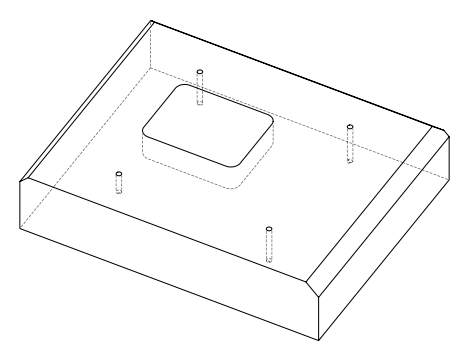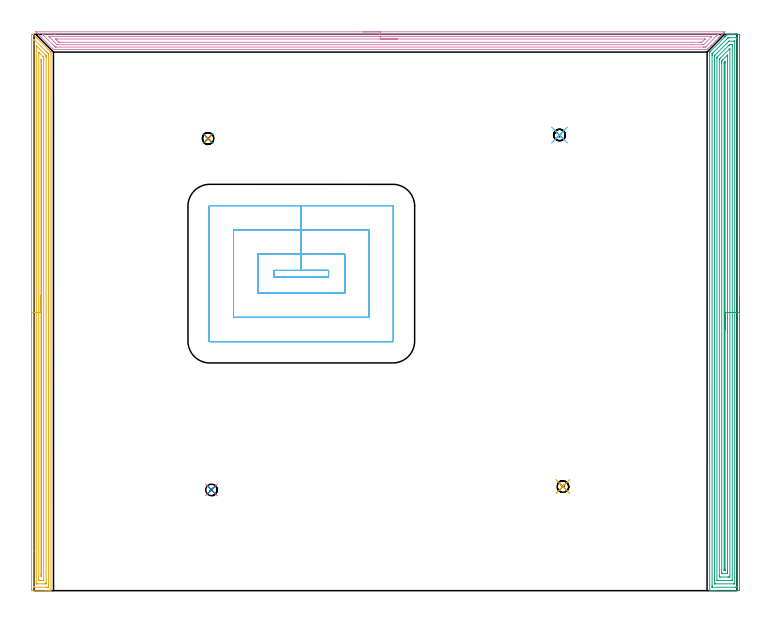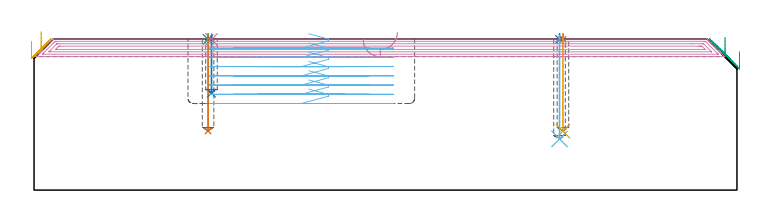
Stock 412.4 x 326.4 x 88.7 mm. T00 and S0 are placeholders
(PLAN: 12 operations, 3 tool changes, 58.6 min)
(1 SPOT_DRILL | STEP1POCKET | NXT0321_9005460120000 | 0.03 min | 1 mm3)
(2 SPOT_DRILL_1 | STEP1POCKET_1 | NXT0321_9005460120000 | 0.03 min | 0 mm3)
(3 SPOT_DRILL_2 | STEP1POCKET_2 | NXT0321_9005460120000 | 0.03 min | 0 mm3)
(4 SPOT_DRILL_3 | STEP1POCKET_3 | NXT0321_9005460120000 | 0.03 min | 0 mm3)
(5 DRILL_BLIND_HOLE_INTO_CENTER | STEP1POCKET | UGT0301_189 | 0.23 min | 1896 mm3)
(6 DRILL_BLIND_HOLE_INTO_CENTER_1 | STEP1POCKET_1 | UGT0301_189 | 0.24 min | 2061 mm3)
(7 DRILL_BLIND_HOLE_INTO_CENTER_2 | STEP1POCKET_2 | UGT0301_189 | 0.23 min | 1893 mm3)
(8 DRILL_BLIND_HOLE_INTO_CENTER_3 | STEP1POCKET_3 | UGT0301_189 | 0.14 min | 1093 mm3)
(9 AREA_MILL | FG_CHAMFER_SURFACE | UGT0205_001 | 18.32 min | 49975 mm3)
(10 AREA_MILL_1 | FG_CHAMFER_SURFACE_1 | UGT0205_001 | 12.86 min | 21550 mm3)
(11 AREA_MILL_2 | FG_CHAMFER_SURFACE_2 | UGT0205_001 | 13.02 min | 20780 mm3)
(12 MILL_RECTANGULAR_POCKET | POCKET_RECTANGULAR_STRAIGHT | NXT0201_007 | Follow Part, ap 6.25, ae 75% | 13.47 min | 521893 mm3)
(TOOL NXT0321_9005460120000 | NC Spot Drill, 142deg, 12mm, Carbide, Uncoated | D12 PA142 FL30 Z2)
(TOOL UGT0301_189 | Twist Drill 6.8 mm | D6.8 PA118 FL66 Z2)
(TOOL UGT0205_001 | Chamfer Mill 20 x 3 x 45 deg. | D20 FL50 Z2)
(TOOL NXT0201_007 | ENDMILL 25mm [R216.25-25050GCK54P 1620] | D25 R3 FL54 Z5)
(OP 1 SPOT_DRILL)
G17 G21 G94 G90
T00 M6
G54
G17 G0 G90 X310.3 Y61.1 S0 M3
G43 Z98.7 H0
G94 G81 G98 Z88.407 F250. R91.7
G80
M5
M2
(OP 2 SPOT_DRILL_1)
G17 G21 G94 G90
T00 M6
G54
G17 G0 G90 X308.3 Y267.3 S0 M3
G43 Z98.7 H0
G94 G81 G98 Z88.407 F250. R91.7
G80
M5
M2
(OP 3 SPOT_DRILL_2)
G17 G21 G94 G90
T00 M6
G54
G17 G0 G90 X102.1 Y265.3 S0 M3
G43 Z98.7 H0
G94 G81 G98 Z88.407 F250. R91.7
G80
M5
M2
(OP 4 SPOT_DRILL_3)
G17 G21 G94 G90
T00 M6
G54
G17 G0 G90 X104.1 Y59.1 S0 M3
G43 Z98.7 H0
G94 G81 G98 Z88.407 F250. R91.7
G80
M5
M2
(OP 5 DRILL_BLIND_HOLE_INTO_CENTER)
G17 G21 G94 G90
T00 M6
G54
G17 G0 G90 X310.3 Y61.1 S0 M3
G43 Z98.7 H0
G94 G81 G98 Z34.6 F250. R90.7
G80
M5
M2
(OP 6 DRILL_BLIND_HOLE_INTO_CENTER_1)
G17 G21 G94 G90
T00 M6
G54
G17 G0 G90 X308.3 Y267.3 S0 M3
G43 Z98.7 H0
G94 G81 G98 Z30. F250. R90.7
G80
M5
M2
(OP 7 DRILL_BLIND_HOLE_INTO_CENTER_2)
G17 G21 G94 G90
T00 M6
G54
G17 G0 G90 X102.1 Y265.3 S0 M3
G43 Z98.7 H0
G94 G81 G98 Z34.7 F250. R90.7
G80
M5
M2
(OP 8 DRILL_BLIND_HOLE_INTO_CENTER_3)
G17 G21 G94 G90
T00 M6
G54
G17 G0 G90 X104.1 Y59.1 S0 M3
G43 Z98.7 H0
G94 G81 G98 Z56.9 F250. R90.7
G80
M5
M2
(OP 9 AREA_MILL)
G17 G21 G94 G90
T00 M6
G54
G17 G0 G90 X413.9 Y173.2 S1061 M3
G43 Z98.7 H0
Z81.2
G94 G1 Y173.162 Z80.329 F250.
Y173.048 Z79.464
Y172.859 Z78.612
Y172.597 Z77.78
Y172.263 Z76.974
Y171.86 Z76.2
Y171.392 Z75.464
Y170.86 Z74.772
Y170.271 Z74.129
Y169.628 Z73.54
Y168.936 Z73.009
Y168.2 Z72.54
Y167.426 Z72.137
Y166.62 Z71.803
Y165.788 Z71.541
Y164.936 Z71.352
Y164.072 Z71.238
Y163.2 Z71.2
Y1.097
X413.899 Y0.617 Z71.201
X413.895 Y0.209 Z71.203
X413.892 Y0.01 Z71.205
X413.493 Y0. Z71.604
X400.048 Z85.047
X399.441 Z85.653
X398.899 Z86.198
X398.563 Z86.533
X398.021 Z87.075
X397.685 Z87.41
X396.711 Z88.389
X396.555 Y0.001 Z88.538
X396.5 Y0.003 Z88.591
X396.402 Y0.01 Z88.688
X396.4 Y0.171 Z88.7
Y315.956
X396.406 Y315.995 Z88.691
X396.429 Y316.03 Z88.668
X396.803 Y316.403 Z88.297
X397.038 Y316.638 Z88.062
X405.017 Y324.618 Z80.081
X405.15 Y324.752 Z79.946
X405.288 Y324.889 Z79.81
X405.448 Y325.05 Z79.649
X405.589 Y325.191 Z79.506
X405.735 Y325.336 Z79.363
X405.88 Y325.481 Z79.217
X406.028 Y325.631 Z79.067
X406.507 Y326.107 Z78.593
X406.781 Y326.378 Z78.318
X406.809 Y326.398 Z78.289
X406.906 Y326.399 Z78.192
X406.939 Y326.4 Z78.16
X408.56 Z76.537
X409.102 Z75.994
X409.438 Z75.659
X409.98 Z75.114
X410.587 Z74.508
X413.222 Z71.875
X413.493 Y326.396 Z71.603
X413.892 Y326.39 Z71.205
X413.895 Y326.191 Z71.203
X413.899 Y325.782 Z71.201
X413.9 Y325.369 Z71.2
Y163.2
X412.486 Z72.614
X412.485 Y2.537 Z72.615
X412.484 Y2.404 Z72.616
X412.479 Y2.033 Z72.621
X412.125 Y2.009 Z72.975
X411.737 Y2.004 Z73.363
X411.256 Y2. Z73.844
X398.082 Z87.018
X397.891 Y2.003 Z87.209
X397.859 Y2.005 Z87.241
X397.83 Y2.009 Z87.27
X397.821 Y2.047 Z87.279
X397.816 Y2.27 Z87.284
X397.815 Y2.404 Z87.285
X397.814 Y3.166 Z87.286
X397.815 Y314.169 Z87.285
X397.819 Y314.926 Z87.281
X397.821 Y314.959 Z87.279
X397.839 Y314.98 Z87.261
X397.914 Y315.063 Z87.186
X398.241 Y315.391 Z86.859
X398.563 Y315.714 Z86.537
X406.846 Y323.996 Z78.254
X407.099 Y324.246 Z78.001
X407.183 Y324.326 Z77.917
X407.249 Y324.387 Z77.851
X407.346 Y324.39 Z77.754
X407.828 Y324.398 Z77.272
X411.737 Y324.4 Z73.363
X412.218 Z72.882
X412.409 Y324.397 Z72.691
X412.441 Y324.395 Z72.659
X412.47 Y324.391 Z72.63
X412.479 Y324.353 Z72.621
X412.484 Y324.13 Z72.616
X412.485 Y323.996 Z72.615
X412.486 Y323.234 Z72.614
Y163.2
X411.072 Z74.028
X411.071 Y4.191 Z74.029
X411.069 Y4.083 Z74.031
X411.067 Y4.03 Z74.033
X411.065 Y4.011 Z74.035
X411.041 Y4.006 Z74.059
X410.859 Y4.003 Z74.241
X410.168 Y4. Z74.932
X399.628 Z85.472
X399.441 Y4.003 Z85.659
X399.255 Y4.008 Z85.845
X399.235 Y4.01 Z85.865
X399.233 Y4.024 Z85.867
X399.23 Y4.061 Z85.87
X399.229 Y4.119 Z85.871
X399.228 Y4.191 Z85.872
X399.229 Y313.492 Z85.871
X399.232 Y313.709 Z85.868
X399.236 Y313.852 Z85.864
X399.244 Y313.933 Z85.856
X399.455 Y314.156 Z85.645
X407.426 Y322.127 Z77.674
X407.51 Y322.209 Z77.59
X407.657 Y322.346 Z77.443
X407.726 Y322.39 Z77.374
X407.849 Y322.394 Z77.251
X408.037 Y322.399 Z77.063
X410.671 Y322.4 Z74.429
X410.859 Y322.397 Z74.241
X411.045 Y322.392 Z74.055
X411.065 Y322.39 Z74.035
X411.067 Y322.376 Z74.033
X411.07 Y322.339 Z74.03
X411.071 Y322.281 Z74.029
Y322.209
X411.072 Y163.2 Z74.028
X409.657 Z75.443
Y6.306
X409.655 Y6.118 Z75.445
X409.653 Y6.05 Z75.447
X409.651 Y6.017 Z75.449
X409.636 Y6.01 Z75.464
X409.08 Y6. Z76.02
X401.175 Z83.925
X400.77 Y6.004 Z84.33
X400.67 Y6.008 Z84.43
X400.65 Y6.01 Z84.45
X400.648 Y6.024 Z84.452
X400.645 Y6.06 Z84.455
X400.643 Y6.138 Z84.457
Y312.383
X400.645 Y312.665 Z84.455
X400.647 Y312.806 Z84.453
X400.65 Y312.873 Z84.45
X400.675 Y312.915 Z84.425
X401.026 Y313.276 Z84.074
X401.112 Y313.363 Z83.988
X407.755 Y320.006 Z77.345
X407.913 Y320.162 Z77.187
X408.039 Y320.284 Z77.061
X408.124 Y320.363 Z76.976
X408.172 Y320.39 Z76.928
X408.224 Y320.397 Z76.876
X408.247 Y320.399 Z76.853
X409.124 Y320.4 Z75.976
X409.53 Y320.396 Z75.57
X409.63 Y320.392 Z75.47
X409.65 Y320.39 Z75.45
X409.652 Y320.376 Z75.448
X409.655 Y320.34 Z75.445
X409.657 Y320.262 Z75.443
Y163.2
X408.243 Z76.857
Y8.638
X408.224 Y8.01 Z76.876
X407.988 Y8.003 Z77.112
X407.346 Y8. Z77.754
X407.113 Z77.987
X402.721 Y8.001 Z82.379
X402.076 Y8.01 Z83.024
X402.057 Y8.657 Z83.043
Y8.677
Y311.49
X402.058 Y311.508 Z83.042
X402.076 Y311.866 Z83.024
X402.329 Y312.126 Z82.771
X402.581 Y312.383 Z82.519
X407.941 Y317.743 Z77.159
X408.086 Y317.883 Z77.014
X408.224 Y318.014 Z76.876
X408.242 Y317.743 Z76.858
Y317.724
X408.243 Y163.2 Z76.857
X406.829 Z78.271
Y10.97
X406.828 Y10.444 Z78.272
X406.825 Y10.08 Z78.275
X406.822 Y10.026 Z78.278
X406.817 Y10.01 Z78.283
X406.794 Y10.007 Z78.306
X406.685 Y10.003 Z78.415
X406.467 Y10.001 Z78.633
X403.687 Z81.413
X403.571 Y10.003 Z81.529
X403.494 Y10.008 Z81.606
X403.478 Y10.01 Z81.622
X403.476 Y10.028 Z81.624
X403.474 Y10.076 Z81.626
X403.472 Y10.444 Z81.628
X403.471 Y10.812 Z81.629
X403.472 Y310.07 Z81.628
X403.474 Y310.596 Z81.626
X403.478 Y310.779 Z81.622
X403.479 Y310.82 Z81.621
X403.501 Y310.846 Z81.599
X403.543 Y310.891 Z81.557
X403.833 Y311.185 Z81.267
X403.983 Y311.336 Z81.117
X406.818 Y314.169 Z78.282
X406.821 Y314.17 Z78.279
X406.827 Y313.939 Z78.273
X406.828 Y313.802 Z78.272
X406.829 Y163.2 Z78.271
X405.415 Z79.685
X405.414 Y12.408 Z79.686
X405.413 Y12.231 Z79.687
X405.411 Y12.096 Z79.689
X405.408 Y12.031 Z79.692
X405.403 Y12.01 Z79.697
X405.376 Y12.008 Z79.724
X405.263 Y12.004 Z79.837
X404.936 Y12.002 Z80.164
X404.905 Y12.006 Z80.195
X404.896 Y12.009 Z80.204
X404.892 Y12.046 Z80.208
X404.887 Y12.231 Z80.213
X404.886 Y12.408 Z80.214
Y309.348
X404.887 Y309.524 Z80.213
X404.89 Y309.703 Z80.21
X404.892 Y309.782 Z80.208
X405.199 Y310.1 Z79.901
X405.262 Y310.164 Z79.838
X405.333 Y310.233 Z79.767
X405.396 Y310.29 Z79.704
X405.408 Y310.298 Z79.692
X405.41 Y310.278 Z79.69
X405.412 Y310.223 Z79.688
X405.414 Y309.881 Z79.686
X405.415 Y309.703 Z79.685
Y163.2
Y162.328 Z79.723
Y161.464 Z79.837
Y160.612 Z80.026
Y159.78 Z80.288
Y158.974 Z80.622
Y158.2 Z81.025
Y157.464 Z81.494
Y156.772 Z82.025
Y156.129 Z82.614
Y155.54 Z83.257
Y155.008 Z83.95
Y154.54 Z84.685
Y154.137 Z85.459
Y153.803 Z86.265
Y153.541 Z87.097
Y153.352 Z87.949
Y153.238 Z88.814
Y153.2 Z89.685
G0 Z98.7
M5
M2
(OP 10 AREA_MILL_1)
G17 G21 G94 G90
T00 M6
G54
G17 G0 G90 X193.15 Y327.9 S1061 M3
G43 Z98.7 H0
Z88.3
G94 G1 X193.188 Z87.428 F250.
X193.302 Z86.563
X193.491 Z85.712
X193.753 Z84.88
X194.087 Z84.074
X194.49 Z83.3
X194.959 Z82.564
X195.49 Z81.872
X196.079 Z81.229
X196.722 Z80.639
X197.414 Z80.108
X198.15 Z79.64
X198.924 Z79.237
X199.73 Z78.903
X200.562 Z78.641
X201.414 Z78.452
X202.278 Z78.338
X203.15 Z78.3
X405.273 Y327.899 Z78.299
X405.283 Y327.894 Z78.303
X405.273 Y327.876 Z78.322
X405.175 Y327.774 Z78.425
X404.677 Y327.277 Z78.922
X404.484 Y327.082 Z79.114
X403.939 Y326.539 Z79.661
X403.607 Y326.205 Z79.991
X403.11 Y325.71 Z80.49
X402.89 Y325.489 Z80.709
X402.732 Y325.329 Z80.866
X402.577 Y325.175 Z81.022
X402.443 Y325.042 Z81.156
X402.293 Y324.891 Z81.304
X402.147 Y324.746 Z81.452
X401.996 Y324.595 Z81.603
X401.855 Y324.453 Z81.743
X401.717 Y324.316 Z81.882
X401.549 Y324.148 Z82.05
X399.762 Y322.361 Z83.837
X397.081 Y319.681 Z86.519
X395.204 Y317.804 Z88.396
X394.928 Y317.53 Z88.667
X394.894 Y317.505 Z88.691
X394.847 Y317.5 Z88.7
X11.453
X11.406 Y317.505 Z88.691
X11.372 Y317.53 Z88.667
X11.096 Y317.804 Z88.396
X4.884 Y324.015 Z82.182
X4.751 Y324.148 Z82.05
X4.583 Y324.316 Z81.882
X4.445 Y324.453 Z81.743
X4.304 Y324.595 Z81.603
X4.153 Y324.746 Z81.452
X4.007 Y324.891 Z81.304
X3.857 Y325.042 Z81.156
X3.723 Y325.176 Z81.022
X3.568 Y325.329 Z80.866
X3.41 Y325.489 Z80.709
X3.294 Y325.605 Z80.592
X3.13 Y325.767 Z80.427
X2.963 Y325.936 Z80.262
X1.008 Y327.892 Z78.307
X1.018 Y327.894 Z78.305
X1.176 Y327.9 Z78.3
X203.15
Y326.486 Z79.714
X400.929 Y326.485 Z79.715
X401.103 Y326.484 Z79.716
X401.27 Y326.48 Z79.72
X401.411 Y326.472 Z79.728
X401.347 Y326.404 Z79.796
X401.204 Y326.256 Z79.944
X401.103 Y326.152 Z80.048
X400.718 Y325.767 Z80.433
X394.27 Y319.321 Z86.879
X393.953 Y319.008 Z87.192
X393.865 Y318.926 Z87.274
X393.785 Y318.921 Z87.279
X393.059 Y318.915 Z87.285
X392.898
X13.08 Y318.914 Z87.286
X12.714 Y318.916 Z87.284
X12.531 Y318.919 Z87.281
X12.444 Y318.921 Z87.279
X12.347 Y319.01 Z87.19
X11.718 Y319.633 Z86.567
X11.453 Y319.896 Z86.304
X5.583 Y325.767 Z80.433
X5.198 Y326.154 Z80.046
X4.942 Y326.417 Z79.783
X4.891 Y326.47 Z79.73
X4.969 Y326.479 Z79.721
X5.198 Y326.483 Z79.717
X5.36 Y326.485 Z79.715
X12.249 Y326.486 Z79.714
X203.15
Y325.072 Z81.128
X397.344 Y325.071 Z81.129
X397.411 Y325.07 Z81.13
X397.528 Y325.066 Z81.134
X397.548 Y325.065 Z81.135
X397.54 Y325.048 Z81.152
X397.528 Y325.029 Z81.171
X397.459 Y324.958 Z81.242
X397.392 Y324.891 Z81.309
X393.009 Y320.509 Z85.691
X392.839 Y320.35 Z85.85
X392.534 Y320.335 Z85.865
X392.347 Y320.331 Z85.869
X392.166 Y320.329 Z85.871
X391.456 Y320.328 Z85.872
X385.563
X14.134 Y320.329 Z85.871
X13.95 Y320.33 Z85.87
X13.582 Y320.334 Z85.866
X13.481 Y320.335 Z85.865
X13.453 Y320.358 Z85.842
X13.397 Y320.407 Z85.793
X13.291 Y320.509 Z85.691
X13.241 Y320.558 Z85.642
X9.666 Y324.133 Z82.067
X8.912 Y324.891 Z81.309
X8.772 Y325.036 Z81.164
X8.759 Y325.065 Z81.135
X8.772 Y325.066 Z81.134
X9.482 Y325.071 Z81.129
X203.15 Y325.072 Z81.128
Y323.657 Z82.543
X393.424
X393.571 Y323.655 Z82.545
X393.65 Y323.653 Z82.547
X393.688 Y323.651 Z82.549
X393.671 Y323.629 Z82.571
X393.632 Y323.585 Z82.615
X393.567 Y323.517 Z82.683
X392.166 Y322.115 Z84.085
X391.792 Y321.752 Z84.448
X391.272 Y321.747 Z84.453
X390.906 Y321.744 Z84.456
X390.378 Y321.743 Z84.457
X390.014
X15.557
X15.028 Y321.744 Z84.456
X14.66 Y321.747 Z84.453
X14.537 Y321.75 Z84.45
X14.296 Y321.964 Z84.236
X14.134 Y322.117 Z84.083
X13.111 Y323.138 Z83.062
X12.615 Y323.646 Z82.554
X12.638 Y323.65 Z82.55
X12.716 Y323.653 Z82.547
X13.241 Y323.656 Z82.544
X13.605 Y323.657 Z82.543
X203.15
X204.022 Z82.581
X204.887 Z82.695
X205.738 Z82.883
X206.57 Z83.146
X207.376 Z83.48
X208.15 Z83.882
X208.886 Z84.351
X209.578 Z84.882
X210.221 Z85.472
X210.81 Z86.115
X211.342 Z86.807
X211.81 Z87.543
X212.213 Z88.316
X212.547 Z89.122
X212.809 Z89.954
X212.998 Z90.806
X213.112 Z91.671
X213.15 Z92.543
G0 Z98.7
M5
M2
(OP 11 AREA_MILL_2)
G17 G21 G94 G90
T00 M6
G54
G17 G0 G90 X-1.5 Y153.2 S1061 M3
G43 Z98.7 H0
Z87.3
G94 G1 Y153.238 Z86.428 F250.
Y153.352 Z85.564
Y153.541 Z84.712
Y153.803 Z83.88
Y154.137 Z83.074
Y154.54 Z82.3
Y155.008 Z81.564
Y155.54 Z80.872
Y156.129 Z80.229
Y156.772 Z79.64
Y157.464 Z79.109
Y158.2 Z78.64
Y158.974 Z78.237
Y159.78 Z77.903
Y160.612 Z77.641
Y161.464 Z77.452
Y162.328 Z77.338
Y163.2 Z77.3
Y326.229
X-1.496 Y326.346 Z77.303
X-1.493 Y326.39 Z77.306
X-1.283 Y326.4 Z77.516
X-0.585 Z78.214
X-0.532 Y326.399 Z78.266
X-0.501 Y326.39 Z78.296
X-0.463 Y326.364 Z78.335
X9.477 Y316.424 Z88.276
X9.863 Y316.036 Z88.661
X9.894 Y315.995 Z88.692
X9.9 Y315.956 Z88.7
Y0.171
X9.894 Y0.01 Z88.693
X9.576 Y0. Z88.376
X9.27 Z88.069
X8.597 Z87.392
X7.382 Z86.178
X6.838 Z85.633
X-1.077 Y0.001 Z77.721
X-1.293 Y0.004 Z77.504
X-1.492 Y0.01 Z77.306
X-1.496 Y0.191 Z77.302
X-1.499 Y0.617 Z77.301
X-1.5 Y163.2 Z77.3
X-0.086 Z78.714
X-0.085 Y322.989 Z78.715
X-0.084 Y323.103 Z78.716
X-0.079 Y323.397 Z78.721
X-0.071 Y323.51 Z78.729
X0.002 Y323.439 Z78.802
X0.346 Y323.103 Z79.146
X7.718 Y315.732 Z86.518
X8.382 Y315.063 Z87.182
X8.478 Y314.96 Z87.278
X8.481 Y314.867 Z87.281
X8.483 Y314.673 Z87.283
X8.486 Y314.283 Z87.286
Y314.169
X8.485 Y2.518 Z87.285
X8.484 Y2.404 Z87.284
X8.479 Y2.024 Z87.279
X8.108 Y2.007 Z86.908
X7.718 Y2.003 Z86.518
X7.236 Y2. Z86.036
X6.838 Z85.638
X0.2 Z79.
X-0.001 Y2.002 Z78.799
X-0.032 Y2.004 Z78.768
X-0.064 Y2.01 Z78.736
X-0.079 Y2.016 Z78.721
X-0.08 Y2.041 Z78.72
X-0.085 Y2.29 Z78.715
X-0.086 Y23.186 Z78.714
Y163.2
X1.328 Z80.128
X1.329 Y319.529 Z80.129
X1.33 Y319.618 Z80.13
X1.332 Y319.643 Z80.132
X1.333 Y319.655 Z80.133
X1.372 Y319.621 Z80.172
X1.471 Y319.529 Z80.271
X6.838 Y314.162 Z85.638
X7.05 Y313.938 Z85.85
X7.064 Y313.513 Z85.864
X7.069 Y313.276 Z85.869
X7.071 Y313.04 Z85.871
Y4.847
X7.069 Y4.191 Z85.869
X7.067 Y4.073 Z85.867
X7.065 Y4.021 Z85.865
X7.018 Y4.008 Z85.818
X6.838 Y4.004 Z85.638
X6.146 Y4. Z84.946
X5.959 Z84.759
X2.629 Z81.429
X1.749 Z80.549
X1.562 Y4.004 Z80.362
X1.375 Y4.01 Z80.175
X1.335 Y4.016 Z80.135
X1.332 Y4.049 Z80.132
X1.33 Y4.112 Z80.13
X1.329 Y4.191 Z80.129
X1.328 Y4.428 Z80.128
Y163.2
X2.743 Z81.543
Y315.649
X2.744 Y315.734 Z81.544
X2.746 Y315.784 Z81.546
X2.747 Y315.787 Z81.547
X2.757 Y315.782 Z81.557
X2.844 Y315.7 Z81.644
X3.157 Y315.393 Z81.957
X3.321 Y315.231 Z82.121
X5.275 Y313.276 Z84.075
X5.476 Y313.071 Z84.276
X5.612 Y312.929 Z84.412
X5.651 Y312.885 Z84.451
X5.653 Y312.871 Z84.453
X5.655 Y312.836 Z84.455
X5.657 Y312.69 Z84.457
Y6.284
X5.655 Y6.088 Z84.455
X5.651 Y6.019 Z84.451
X5.649 Y6.01 Z84.449
X5.641 Y6.006 Z84.441
X5.615 Y6.003 Z84.415
X5.508 Y6.001 Z84.308
X5.079 Y6. Z83.879
X3.298 Z82.098
X2.891 Y6.006 Z81.691
X2.79 Y6.01 Z81.59
X2.749 Y6.013 Z81.549
X2.747 Y6.047 Z81.547
X2.745 Y6.136 Z81.545
X2.743 Y6.564 Z81.543
Y6.871
Y163.2
X4.157 Z82.957
Y310.64
X4.16 Y311.49 Z82.96
X4.162 Y311.528 Z82.962
X4.2 Y311.841 Z83.
X4.237 Y311.49 Z83.037
X4.24 Y311.449 Z83.04
X4.243 Y310.596 Z83.043
Y310.553
Y9.507
X4.241 Y8.657 Z83.041
X4.24 Y8.617 Z83.04
X4.2 Y8.101 Z83.
X4.161 Y8.657 Z82.961
X4.159 Y8.699 Z82.959
X4.157 Y9.551 Z82.957
Y163.2
Y164.072 Z82.995
Y164.936 Z83.109
Y165.788 Z83.298
Y166.62 Z83.56
Y167.426 Z83.894
Y168.2 Z84.297
Y168.936 Z84.765
Y169.628 Z85.297
Y170.271 Z85.886
Y170.86 Z86.529
Y171.392 Z87.221
Y171.86 Z87.957
Y172.263 Z88.731
Y172.597 Z89.537
Y172.859 Z90.369
Y173.048 Z91.22
Y173.162 Z92.085
Y173.2 Z92.957
G0 Z98.7
M5
M2
(OP 12 MILL_RECTANGULAR_POCKET)
G17 G21 G94 G90
T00 M6
G54
G17 G0 G90 X161.198 Y184.1 S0 M3
G43 Z98.7 H1
Z91.7
G94 G1 X172.8 Z88.591 F250.
Y187.9 Z87.573
X156.8 Z83.286
X140.8 F500.
Y184.1
X172.8
Y187.9
X156.8
Y197.4
X131.3
Y174.6
X182.3
Y197.4
X156.8
Y211.65
X117.05
Y160.35
X196.55
Y211.65
X156.8
Y225.9
X103.1
G3 X102.8 Y225.6 R0.3
G1 Y146.4
G3 X103.1 Y146.1 R0.3
G1 X210.5
G3 X210.8 Y146.4 R0.3
G1 Y225.6
G3 X210.5 Y225.9 R0.3
G1 X156.8
X155.8
G0 X161.198 Y184.1 Z86.286
G1 X172.8 Z83.177 F250.
Y187.9 Z82.159
X156.8 Z77.871
X140.8 F500.
Y184.1
X172.8
Y187.9
X156.8
Y197.4
X131.3
Y174.6
X182.3
Y197.4
X156.8
Y211.65
X117.05
Y160.35
X196.55
Y211.65
X156.8
Y225.9
X103.1
G3 X102.8 Y225.6 R0.3
G1 Y146.4
G3 X103.1 Y146.1 R0.3
G1 X210.5
G3 X210.8 Y146.4 R0.3
G1 Y225.6
G3 X210.5 Y225.9 R0.3
G1 X156.8
X155.8
G0 X161.198 Y184.1 Z80.871
G1 X172.8 Z77.762 F250.
Y187.9 Z76.744
X156.8 Z72.457
X140.8 F500.
Y184.1
X172.8
Y187.9
X156.8
Y197.4
X131.3
Y174.6
X182.3
Y197.4
X156.8
Y211.65
X117.05
Y160.35
X196.55
Y211.65
X156.8
Y225.9
X103.1
G3 X102.8 Y225.6 R0.3
G1 Y146.4
G3 X103.1 Y146.1 R0.3
G1 X210.5
G3 X210.8 Y146.4 R0.3
G1 Y225.6
G3 X210.5 Y225.9 R0.3
G1 X156.8
X155.8
G0 X161.198 Y184.1 Z75.457
G1 X172.8 Z72.348 F250.
Y187.9 Z71.33
X156.8 Z67.043
X140.8 F500.
Y184.1
X172.8
Y187.9
X156.8
Y197.4
X131.3
Y174.6
X182.3
Y197.4
X156.8
Y211.65
X117.05
Y160.35
X196.55
Y211.65
X156.8
Y225.9
X103.1
G3 X102.8 Y225.6 R0.3
G1 Y146.4
G3 X103.1 Y146.1 R0.3
G1 X210.5
G3 X210.8 Y146.4 R0.3
G1 Y225.6
G3 X210.5 Y225.9 R0.3
G1 X156.8
X155.8
G0 X161.198 Y184.1 Z70.043
G1 X172.8 Z66.934 F250.
Y187.9 Z65.916
X156.8 Z61.629
X140.8 F500.
Y184.1
X172.8
Y187.9
X156.8
Y197.4
X131.3
Y174.6
X182.3
Y197.4
X156.8
Y211.65
X117.05
Y160.35
X196.55
Y211.65
X156.8
Y225.9
X103.1
G3 X102.8 Y225.6 R0.3
G1 Y146.4
G3 X103.1 Y146.1 R0.3
G1 X210.5
G3 X210.8 Y146.4 R0.3
G1 Y225.6
G3 X210.5 Y225.9 R0.3
G1 X156.8
X155.8
G0 X161.198 Y184.1 Z64.629
G1 X172.8 Z61.52 F250.
Y187.9 Z60.501
X156.8 Z56.214
X140.8 F500.
Y184.1
X172.8
Y187.9
X156.8
Y197.4
X131.3
Y174.6
X182.3
Y197.4
X156.8
Y211.65
X117.05
Y160.35
X196.55
Y211.65
X156.8
Y225.9
X103.1
G3 X102.8 Y225.6 R0.3
G1 Y146.4
G3 X103.1 Y146.1 R0.3
G1 X210.5
G3 X210.8 Y146.4 R0.3
G1 Y225.6
G3 X210.5 Y225.9 R0.3
G1 X156.8
X155.8
G0 X161.198 Y184.1 Z59.214
G1 X172.8 Z56.105 F250.
Y187.9 Z55.087
X156.8 Z50.8
X140.8 F500.
Y184.1
X172.8
Y187.9
X156.8
Y197.4
X131.3
Y174.6
X182.3
Y197.4
X156.8
Y211.65
X117.05
Y160.35
X196.55
Y211.65
X156.8
Y225.9
X103.1
G3 X102.8 Y225.6 R0.3
G1 Y146.4
G3 X103.1 Y146.1 R0.3
G1 X210.5
G3 X210.8 Y146.4 R0.3
G1 Y225.6
G3 X210.5 Y225.9 R0.3
G1 X156.8
X155.8
G0 Z98.7
M5
M2
